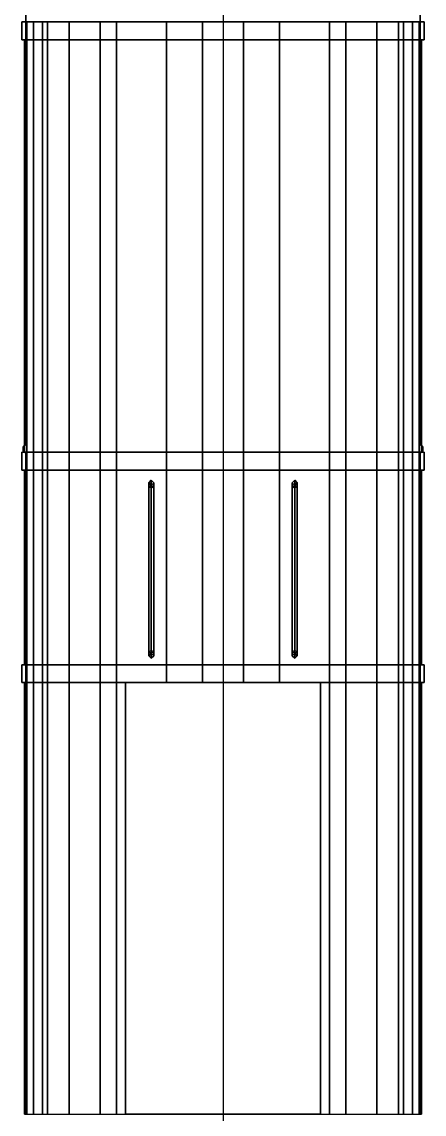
# Model space of a CAD drawing. Header units: millimetres. Extents: x -1.6 to 3, y -8.4 to 21.6.
# Drawn here: x -1.57 to 1.57, y -8.4 to 0.13 of the extents above; entities that cross this region are included whole.
import ezdxf

# ---------------------------------------------------------------- set-up
doc = ezdxf.new("R2010")
doc.units = ezdxf.units.MM
doc.layers.add('drawing', color=9, linetype='Continuous')

msp = doc.modelspace()

# ---------------------------------------------------------------- linework, layer by layer
for points in [[(-1.54, 4.8, 3.96), (-1.54, 4.8, 1.81), (-1.54, -3.17, 1.81), (-1.54, -3.17, 3.96)], [(1.54, 4.8, 1.81), (1.54, 4.8, 3.96), (1.54, -3.17, 3.96), (1.54, -3.17, 1.81)], [(-1.55, -0.01, 4.04), (-1.55, -0.01, 3.96), (-1.55, -3.23, 3.96), (-1.55, -3.23, 4.04)], [(-1.53, -0.01, 4.12), (-1.55, -0.01, 4.04), (-1.55, -3.23, 4.04), (-1.53, -3.23, 4.12)], [(-1.48, -0.01, 4.21), (-1.53, -0.01, 4.12), (-1.53, -3.23, 4.12), (-1.48, -3.23, 4.21)], [(-1.41, -0.01, 4.28), (-1.48, -0.01, 4.21), (-1.48, -3.23, 4.21), (-1.41, -3.23, 4.28)], [(-1.37, -0.01, 4.34), (-1.41, -0.01, 4.28), (-1.41, -3.23, 4.28), (-1.37, -3.23, 4.34)], [(-1.2, -0.01, 4.51), (-1.37, -0.01, 4.34), (-1.37, -3.23, 4.34), (-1.2, -3.23, 4.51)], [(-0.96, -0.01, 4.72), (-1.2, -0.01, 4.51), (-1.2, -3.23, 4.51), (-0.96, -3.23, 4.72)], [(-0.83, -0.01, 4.78), (-0.96, -0.01, 4.72), (-0.96, -3.23, 4.72), (-0.83, -3.23, 4.78)], [(-0.44, -0.01, 4.84), (-0.83, -0.01, 4.78), (-0.83, -3.23, 4.78), (-0.44, -3.23, 4.84)], [(-0.16, -0.01, 4.86), (-0.44, -0.01, 4.84), (-0.44, -3.23, 4.84), (-0.16, -3.23, 4.86)], [(0.16, -0.01, 4.86), (-0.16, -0.01, 4.86), (-0.16, -3.23, 4.86), (0.16, -3.23, 4.86)], [(0.16, -3.23, 4.86), (0.44, -3.23, 4.84), (0.44, -0.01, 4.84), (0.16, -0.01, 4.86)], [(0.44, -3.23, 4.84), (0.83, -3.23, 4.78), (0.83, -0.01, 4.78), (0.44, -0.01, 4.84)], [(0.83, -3.23, 4.78), (0.96, -3.23, 4.72), (0.96, -0.01, 4.72), (0.83, -0.01, 4.78)], [(0.96, -3.23, 4.72), (1.2, -3.23, 4.51), (1.2, -0.01, 4.51), (0.96, -0.01, 4.72)], [(1.2, -3.23, 4.51), (1.37, -3.23, 4.34), (1.37, -0.01, 4.34), (1.2, -0.01, 4.51)], [(1.37, -3.23, 4.34), (1.41, -3.23, 4.28), (1.41, -0.01, 4.28), (1.37, -0.01, 4.34)], [(1.41, -3.23, 4.28), (1.48, -3.23, 4.21), (1.48, -0.01, 4.21), (1.41, -0.01, 4.28)], [(1.48, -3.23, 4.21), (1.53, -3.23, 4.12), (1.53, -0.01, 4.12), (1.48, -0.01, 4.21)], [(1.53, -3.23, 4.12), (1.55, -3.23, 4.04), (1.55, -0.01, 4.04), (1.53, -0.01, 4.12)], [(1.55, -3.23, 4.04), (1.55, -3.23, 3.96), (1.55, -0.01, 3.96), (1.55, -0.01, 4.04)], [(-1.54, -3.17, 3.96), (-1.54, -3.17, 1.77), (-1.56, -3.19, 1.77), (-1.56, -3.19, 3.96)], [(-1.56, -3.19, 3.96), (-1.56, -3.19, 1.77), (-1.56, -3.22, 1.77), (-1.56, -3.22, 3.96)], [(-1.56, -3.22, 3.96), (-1.56, -3.22, 1.77), (-1.54, -3.24, 1.77), (-1.54, -3.24, 3.96)], [(-1.54, -3.24, 3.96), (-1.54, -3.24, 1.81), (-1.54, -8.4, 1.81), (-1.54, -8.4, 3.96)], [(1.54, -3.17, 1.77), (1.54, -3.17, 3.96), (1.56, -3.19, 3.96), (1.56, -3.19, 1.77)], [(1.56, -3.22, 1.77), (1.56, -3.22, 3.96), (1.54, -3.24, 3.96), (1.54, -3.24, 1.77)], [(1.54, -3.24, 1.81), (1.54, -3.24, 3.96), (1.54, -8.4, 3.96), (1.54, -8.4, 1.81)], [(1.56, -3.19, 1.77), (1.56, -3.19, 3.96), (1.56, -3.22, 3.96), (1.56, -3.22, 1.77)], [(-1.55, -3.37, 4.04), (-1.55, -3.37, 3.96), (-1.55, -4.89, 3.96), (-1.55, -4.89, 4.04)], [(-1.53, -3.37, 4.12), (-1.55, -3.37, 4.04), (-1.55, -4.89, 4.04), (-1.53, -4.89, 4.12)], [(-1.48, -3.37, 4.21), (-1.53, -3.37, 4.12), (-1.53, -4.89, 4.12), (-1.48, -4.89, 4.21)], [(-1.41, -3.37, 4.28), (-1.48, -3.37, 4.21), (-1.48, -4.89, 4.21), (-1.41, -4.89, 4.28)], [(-1.37, -3.37, 4.34), (-1.41, -3.37, 4.28), (-1.41, -4.89, 4.28), (-1.37, -4.89, 4.34)], [(-1.2, -3.37, 4.51), (-1.37, -3.37, 4.34), (-1.37, -4.89, 4.34), (-1.2, -4.89, 4.51)], [(-0.96, -3.37, 4.72), (-1.2, -3.37, 4.51), (-1.2, -4.89, 4.51), (-0.96, -4.89, 4.72)], [(-0.83, -3.37, 4.78), (-0.96, -3.37, 4.72), (-0.96, -4.89, 4.72), (-0.83, -4.89, 4.78)], [(-0.44, -3.37, 4.84), (-0.83, -3.37, 4.78), (-0.83, -4.89, 4.78), (-0.44, -4.89, 4.84)], [(-0.16, -3.37, 4.86), (-0.44, -3.37, 4.84), (-0.44, -4.89, 4.84), (-0.16, -4.89, 4.86)], [(0.16, -3.37, 4.86), (-0.16, -3.37, 4.86), (-0.16, -4.89, 4.86), (0.16, -4.89, 4.86)], [(0.16, -4.89, 4.86), (0.44, -4.89, 4.84), (0.44, -3.37, 4.84), (0.16, -3.37, 4.86)], [(0.44, -4.89, 4.84), (0.83, -4.89, 4.78), (0.83, -3.37, 4.78), (0.44, -3.37, 4.84)], [(0.83, -4.89, 4.78), (0.96, -4.89, 4.72), (0.96, -3.37, 4.72), (0.83, -3.37, 4.78)], [(0.96, -4.89, 4.72), (1.2, -4.89, 4.51), (1.2, -3.37, 4.51), (0.96, -3.37, 4.72)], [(1.2, -4.89, 4.51), (1.37, -4.89, 4.34), (1.37, -3.37, 4.34), (1.2, -3.37, 4.51)], [(1.37, -4.89, 4.34), (1.41, -4.89, 4.28), (1.41, -3.37, 4.28), (1.37, -3.37, 4.34)], [(1.41, -4.89, 4.28), (1.48, -4.89, 4.21), (1.48, -3.37, 4.21), (1.41, -3.37, 4.28)], [(1.48, -4.89, 4.21), (1.53, -4.89, 4.12), (1.53, -3.37, 4.12), (1.48, -3.37, 4.21)], [(1.53, -4.89, 4.12), (1.55, -4.89, 4.04), (1.55, -3.37, 4.04), (1.53, -3.37, 4.12)], [(1.55, -4.89, 4.04), (1.55, -4.89, 3.96), (1.55, -3.37, 3.96), (1.55, -3.37, 4.04)], [(-0.56, -3.45, 4.9), (-0.58, -3.47, 4.89), (-0.58, -3.5, 4.93), (-0.56, -3.49, 4.95)], [(-0.56, -3.45, 4.82), (-0.58, -3.47, 4.81), (-0.58, -3.47, 4.89), (-0.56, -3.45, 4.9)], [(-0.58, -3.47, 4.89), (-0.56, -3.49, 4.88), (-0.56, -3.51, 4.91), (-0.58, -3.5, 4.93)], [(-0.58, -3.47, 4.81), (-0.56, -3.49, 4.82), (-0.56, -3.49, 4.88), (-0.58, -3.47, 4.89)], [(-0.56, -3.49, 4.95), (-0.58, -3.5, 4.93), (-0.58, -4.79, 4.93), (-0.56, -4.8, 4.95)], [(-0.54, -3.47, 4.89), (-0.56, -3.45, 4.9), (-0.56, -3.49, 4.95), (-0.54, -3.5, 4.93)], [(-0.54, -3.47, 4.82), (-0.56, -3.45, 4.82), (-0.56, -3.45, 4.9), (-0.54, -3.47, 4.89)], [(-0.56, -3.49, 4.88), (-0.54, -3.47, 4.89), (-0.54, -3.5, 4.93), (-0.56, -3.51, 4.91)], [(-0.56, -3.49, 4.82), (-0.54, -3.47, 4.82), (-0.54, -3.47, 4.89), (-0.56, -3.49, 4.88)], [(-0.54, -3.5, 4.93), (-0.56, -3.49, 4.95), (-0.56, -4.8, 4.95), (-0.54, -4.79, 4.93)], [(0.56, -3.45, 4.82), (0.54, -3.47, 4.82), (0.54, -3.47, 4.89), (0.56, -3.45, 4.9)], [(0.56, -3.45, 4.9), (0.54, -3.47, 4.89), (0.54, -3.5, 4.93), (0.56, -3.49, 4.95)], [(0.54, -3.47, 4.82), (0.56, -3.49, 4.82), (0.56, -3.49, 4.88), (0.54, -3.47, 4.89)], [(0.54, -3.47, 4.89), (0.56, -3.49, 4.88), (0.56, -3.51, 4.91), (0.54, -3.5, 4.93)], [(0.54, -4.79, 4.93), (0.56, -4.8, 4.95), (0.56, -3.49, 4.95), (0.54, -3.5, 4.93)], [(0.58, -3.47, 4.81), (0.56, -3.45, 4.82), (0.56, -3.45, 4.9), (0.58, -3.47, 4.89)], [(0.58, -3.47, 4.89), (0.56, -3.45, 4.9), (0.56, -3.49, 4.95), (0.58, -3.5, 4.93)], [(0.56, -3.49, 4.82), (0.58, -3.47, 4.81), (0.58, -3.47, 4.89), (0.56, -3.49, 4.88)], [(0.56, -3.49, 4.88), (0.58, -3.47, 4.89), (0.58, -3.5, 4.93), (0.56, -3.51, 4.91)], [(0.56, -4.8, 4.95), (0.58, -4.79, 4.93), (0.58, -3.5, 4.93), (0.56, -3.49, 4.95)], [(-0.58, -3.5, 4.93), (-0.56, -3.51, 4.91), (-0.56, -4.78, 4.91), (-0.58, -4.79, 4.93)], [(-0.56, -3.51, 4.91), (-0.54, -3.5, 4.93), (-0.54, -4.79, 4.93), (-0.56, -4.78, 4.91)], [(0.56, -4.78, 4.91), (0.54, -4.79, 4.93), (0.54, -3.5, 4.93), (0.56, -3.51, 4.91)], [(0.58, -4.79, 4.93), (0.56, -4.78, 4.91), (0.56, -3.51, 4.91), (0.58, -3.5, 4.93)], [(-0.56, -4.8, 4.88), (-0.58, -4.82, 4.89), (-0.58, -4.79, 4.93), (-0.56, -4.78, 4.91)], [(-0.58, -4.82, 4.89), (-0.56, -4.84, 4.9), (-0.56, -4.8, 4.95), (-0.58, -4.79, 4.93)], [(-0.56, -4.8, 4.82), (-0.58, -4.82, 4.81), (-0.58, -4.82, 4.89), (-0.56, -4.8, 4.88)], [(-0.58, -4.82, 4.81), (-0.56, -4.84, 4.82), (-0.56, -4.84, 4.9), (-0.58, -4.82, 4.89)], [(-0.54, -4.82, 4.89), (-0.56, -4.8, 4.88), (-0.56, -4.78, 4.91), (-0.54, -4.79, 4.93)], [(-0.56, -4.84, 4.9), (-0.54, -4.82, 4.89), (-0.54, -4.79, 4.93), (-0.56, -4.8, 4.95)], [(-0.54, -4.82, 4.82), (-0.56, -4.8, 4.82), (-0.56, -4.8, 4.88), (-0.54, -4.82, 4.89)], [(-0.56, -4.84, 4.82), (-0.54, -4.82, 4.82), (-0.54, -4.82, 4.89), (-0.56, -4.84, 4.9)], [(0.56, -4.8, 4.88), (0.54, -4.82, 4.89), (0.54, -4.79, 4.93), (0.56, -4.78, 4.91)], [(0.54, -4.82, 4.89), (0.56, -4.84, 4.9), (0.56, -4.8, 4.95), (0.54, -4.79, 4.93)], [(0.56, -4.8, 4.82), (0.54, -4.82, 4.82), (0.54, -4.82, 4.89), (0.56, -4.8, 4.88)], [(0.54, -4.82, 4.82), (0.56, -4.84, 4.82), (0.56, -4.84, 4.9), (0.54, -4.82, 4.89)], [(0.58, -4.82, 4.89), (0.56, -4.8, 4.88), (0.56, -4.78, 4.91), (0.58, -4.79, 4.93)], [(0.56, -4.84, 4.9), (0.58, -4.82, 4.89), (0.58, -4.79, 4.93), (0.56, -4.8, 4.95)], [(0.58, -4.82, 4.81), (0.56, -4.8, 4.82), (0.56, -4.8, 4.88), (0.58, -4.82, 4.89)], [(0.56, -4.84, 4.82), (0.58, -4.82, 4.81), (0.58, -4.82, 4.89), (0.56, -4.84, 4.9)], [(-1.55, -5.03, 4.04), (-1.55, -5.03, 3.96), (-1.55, -8.4, 3.96), (-1.55, -8.4, 4.04)], [(-1.53, -5.03, 4.12), (-1.55, -5.03, 4.04), (-1.55, -8.4, 4.04), (-1.53, -8.4, 4.12)], [(-1.48, -5.03, 4.21), (-1.53, -5.03, 4.12), (-1.53, -8.4, 4.12), (-1.48, -8.4, 4.21)], [(-1.41, -5.03, 4.28), (-1.48, -5.03, 4.21), (-1.48, -8.4, 4.21), (-1.41, -8.4, 4.28)], [(-1.37, -5.03, 4.34), (-1.41, -5.03, 4.28), (-1.41, -8.4, 4.28), (-1.37, -8.4, 4.34)], [(-1.2, -5.03, 4.51), (-1.37, -5.03, 4.34), (-1.37, -8.4, 4.34), (-1.2, -8.4, 4.51)], [(-0.96, -5.03, 4.72), (-1.2, -5.03, 4.51), (-1.2, -8.4, 4.51), (-0.96, -8.4, 4.72)], [(-0.83, -5.03, 4.78), (-0.96, -5.03, 4.72), (-0.96, -8.4, 4.72), (-0.83, -8.4, 4.78)], [(-0.76, -5.03, 4.79), (-0.83, -5.03, 4.78), (-0.83, -8.4, 4.78), (-0.76, -8.4, 4.7908)], [(-0.76, -5.03, 4.94), (-0.76, -8.4, 4.94), (0.76, -8.4, 4.94), (0.76, -5.03, 4.94)], [(-0.76, -5.03, 4.79), (-0.76, -8.4, 4.79), (-0.76, -8.4, 4.94), (-0.76, -5.03, 4.94)], [(0.76, -5.03, 4.94), (0.76, -5.03, 4.7908), (-0.76, -5.03, 4.7908), (-0.76, -5.03, 4.94)], [(0.76, -8.4, 4.79), (0.83, -8.4, 4.78), (0.83, -5.03, 4.78), (0.76, -5.03, 4.7908)], [(0.76, -8.4, 4.94), (0.76, -8.4, 4.79), (0.76, -5.03, 4.79), (0.76, -5.03, 4.94)], [(0.83, -8.4, 4.78), (0.96, -8.4, 4.72), (0.96, -5.03, 4.72), (0.83, -5.03, 4.78)], [(0.96, -8.4, 4.72), (1.2, -8.4, 4.51), (1.2, -5.03, 4.51), (0.96, -5.03, 4.72)], [(1.2, -8.4, 4.51), (1.37, -8.4, 4.34), (1.37, -5.03, 4.34), (1.2, -5.03, 4.51)], [(1.37, -8.4, 4.34), (1.41, -8.4, 4.28), (1.41, -5.03, 4.28), (1.37, -5.03, 4.34)], [(1.41, -8.4, 4.28), (1.48, -8.4, 4.21), (1.48, -5.03, 4.21), (1.41, -5.03, 4.28)], [(1.48, -8.4, 4.21), (1.53, -8.4, 4.12), (1.53, -5.03, 4.12), (1.48, -5.03, 4.21)], [(1.53, -8.4, 4.12), (1.55, -8.4, 4.04), (1.55, -5.03, 4.04), (1.53, -5.03, 4.12)], [(1.55, -8.4, 4.04), (1.55, -8.4, 3.96), (1.55, -5.03, 3.96), (1.55, -5.03, 4.04)], [(-0.76, -8.4, 4.94), (-0.76, -8.4, 4.7908), (0.76, -8.4, 4.79), (0.76, -8.4, 4.94)]]:
    msp.add_3dface(points)
at = {"color": 2}
for points in [[(-1.53, 0.13, 4.12), (-1.55, 0.13, 4.04), (-1.57, 0.13, 4.04), (-1.53, 0.13, 4.17)], [(-1.53, 0.13, 4.17), (-1.57, 0.13, 4.04), (-1.57, -0.01, 4.04), (-1.53, -0.01, 4.17)], [(-1.55, 0.13, 4.04), (-1.55, 0.13, 3.96), (-1.57, 0.13, 3.96), (-1.57, 0.13, 4.04)], [(-1.57, 0.13, 4.04), (-1.57, 0.13, 3.96), (-1.57, -0.01, 3.96), (-1.57, -0.01, 4.04)], [(-1.48, 0.13, 4.21), (-1.53, 0.13, 4.12), (-1.53, 0.13, 4.17), (-1.48, 0.13, 4.24)], [(-1.48, 0.13, 4.24), (-1.53, 0.13, 4.17), (-1.53, -0.01, 4.17), (-1.48, -0.01, 4.24)], [(-1.41, 0.13, 4.28), (-1.48, 0.13, 4.21), (-1.48, 0.13, 4.24), (-1.41, 0.13, 4.33)], [(-1.41, 0.13, 4.33), (-1.48, 0.13, 4.24), (-1.48, -0.01, 4.24), (-1.41, -0.01, 4.33)], [(-1.37, 0.13, 4.34), (-1.41, 0.13, 4.28), (-1.41, 0.13, 4.33), (-1.37, 0.13, 4.37)], [(-1.37, 0.13, 4.37), (-1.41, 0.13, 4.33), (-1.41, -0.01, 4.33), (-1.37, -0.01, 4.37)], [(-1.2, 0.13, 4.51), (-1.37, 0.13, 4.34), (-1.37, 0.13, 4.37), (-1.2, 0.13, 4.54)], [(-1.2, 0.13, 4.54), (-1.37, 0.13, 4.37), (-1.37, -0.01, 4.37), (-1.2, -0.01, 4.54)], [(-0.96, 0.13, 4.72), (-1.2, 0.13, 4.51), (-1.2, 0.13, 4.54), (-0.96, 0.13, 4.74)], [(-0.96, 0.13, 4.74), (-1.2, 0.13, 4.54), (-1.2, -0.01, 4.54), (-0.96, -0.01, 4.74)], [(-0.83, 0.13, 4.78), (-0.96, 0.13, 4.72), (-0.96, 0.13, 4.74), (-0.83, 0.13, 4.8)], [(-0.83, 0.13, 4.8), (-0.96, 0.13, 4.74), (-0.96, -0.01, 4.74), (-0.83, -0.01, 4.8)], [(-0.44, 0.13, 4.84), (-0.83, 0.13, 4.78), (-0.83, 0.13, 4.8), (-0.44, 0.13, 4.86)], [(-0.44, 0.13, 4.86), (-0.83, 0.13, 4.8), (-0.83, -0.01, 4.8), (-0.44, -0.01, 4.86)], [(-0.16, 0.13, 4.86), (-0.44, 0.13, 4.84), (-0.44, 0.13, 4.86), (-0.16, 0.13, 4.88)], [(-0.16, 0.13, 4.88), (-0.44, 0.13, 4.86), (-0.44, -0.01, 4.86), (-0.16, -0.01, 4.88)], [(-0.16, 0.13, 4.88), (0.16, 0.13, 4.88), (0.16, 0.13, 4.86), (-0.16, 0.13, 4.86)], [(-0.16, -0.01, 4.88), (0.16, -0.01, 4.88), (0.16, 0.13, 4.88), (-0.16, 0.13, 4.88)], [(0.16, -0.01, 4.88), (0.44, -0.01, 4.86), (0.44, 0.13, 4.86), (0.16, 0.13, 4.88)], [(0.16, 0.13, 4.88), (0.44, 0.13, 4.86), (0.44, 0.13, 4.84), (0.16, 0.13, 4.86)], [(0.44, -0.01, 4.86), (0.83, -0.01, 4.8), (0.83, 0.13, 4.8), (0.44, 0.13, 4.86)], [(0.44, 0.13, 4.86), (0.83, 0.13, 4.8), (0.83, 0.13, 4.78), (0.44, 0.13, 4.84)], [(0.83, -0.01, 4.8), (0.96, -0.01, 4.74), (0.96, 0.13, 4.74), (0.83, 0.13, 4.8)], [(0.83, 0.13, 4.8), (0.96, 0.13, 4.74), (0.96, 0.13, 4.72), (0.83, 0.13, 4.78)], [(0.96, -0.01, 4.74), (1.2, -0.01, 4.54), (1.2, 0.13, 4.54), (0.96, 0.13, 4.74)], [(0.96, 0.13, 4.74), (1.2, 0.13, 4.54), (1.2, 0.13, 4.51), (0.96, 0.13, 4.72)], [(1.2, -0.01, 4.54), (1.37, -0.01, 4.37), (1.37, 0.13, 4.37), (1.2, 0.13, 4.54)], [(1.2, 0.13, 4.54), (1.37, 0.13, 4.37), (1.37, 0.13, 4.34), (1.2, 0.13, 4.51)], [(1.37, -0.01, 4.37), (1.41, -0.01, 4.33), (1.41, 0.13, 4.33), (1.37, 0.13, 4.37)], [(1.37, 0.13, 4.37), (1.41, 0.13, 4.33), (1.41, 0.13, 4.28), (1.37, 0.13, 4.34)], [(1.41, 0.13, 4.33), (1.48, 0.13, 4.24), (1.48, 0.13, 4.21), (1.41, 0.13, 4.28)], [(1.41, -0.01, 4.33), (1.48, -0.01, 4.24), (1.48, 0.13, 4.24), (1.41, 0.13, 4.33)], [(1.48, -0.01, 4.24), (1.53, -0.01, 4.17), (1.53, 0.13, 4.17), (1.48, 0.13, 4.24)], [(1.48, 0.13, 4.24), (1.53, 0.13, 4.17), (1.53, 0.13, 4.12), (1.48, 0.13, 4.21)], [(1.53, -0.01, 4.17), (1.57, -0.01, 4.04), (1.57, 0.13, 4.04), (1.53, 0.13, 4.17)], [(1.53, 0.13, 4.17), (1.57, 0.13, 4.04), (1.55, 0.13, 4.04), (1.53, 0.13, 4.12)], [(1.57, 0.13, 4.04), (1.57, 0.13, 3.96), (1.55, 0.13, 3.96), (1.55, 0.13, 4.04)], [(1.57, -0.01, 4.04), (1.57, -0.01, 3.96), (1.57, 0.13, 3.96), (1.57, 0.13, 4.04)], [(-1.53, -0.01, 4.17), (-1.57, -0.01, 4.04), (-1.55, -0.01, 4.04), (-1.53, -0.01, 4.12)], [(-1.57, -0.01, 4.04), (-1.57, -0.01, 3.96), (-1.55, -0.01, 3.96), (-1.55, -0.01, 4.04)], [(-1.48, -0.01, 4.24), (-1.53, -0.01, 4.17), (-1.53, -0.01, 4.12), (-1.48, -0.01, 4.21)], [(-1.41, -0.01, 4.33), (-1.48, -0.01, 4.24), (-1.48, -0.01, 4.21), (-1.41, -0.01, 4.28)], [(-1.37, -0.01, 4.37), (-1.41, -0.01, 4.33), (-1.41, -0.01, 4.28), (-1.37, -0.01, 4.34)], [(-1.2, -0.01, 4.54), (-1.37, -0.01, 4.37), (-1.37, -0.01, 4.34), (-1.2, -0.01, 4.51)], [(-0.96, -0.01, 4.74), (-1.2, -0.01, 4.54), (-1.2, -0.01, 4.51), (-0.96, -0.01, 4.72)], [(-0.83, -0.01, 4.8), (-0.96, -0.01, 4.74), (-0.96, -0.01, 4.72), (-0.83, -0.01, 4.78)], [(-0.44, -0.01, 4.86), (-0.83, -0.01, 4.8), (-0.83, -0.01, 4.78), (-0.44, -0.01, 4.84)], [(-0.16, -0.01, 4.88), (-0.44, -0.01, 4.86), (-0.44, -0.01, 4.84), (-0.16, -0.01, 4.86)], [(-0.16, -0.01, 4.86), (0.16, -0.01, 4.86), (0.16, -0.01, 4.88), (-0.16, -0.01, 4.88)], [(0.16, -0.01, 4.86), (0.44, -0.01, 4.84), (0.44, -0.01, 4.86), (0.16, -0.01, 4.88)], [(0.44, -0.01, 4.84), (0.83, -0.01, 4.78), (0.83, -0.01, 4.8), (0.44, -0.01, 4.86)], [(0.83, -0.01, 4.78), (0.96, -0.01, 4.72), (0.96, -0.01, 4.74), (0.83, -0.01, 4.8)], [(0.96, -0.01, 4.72), (1.2, -0.01, 4.51), (1.2, -0.01, 4.54), (0.96, -0.01, 4.74)], [(1.2, -0.01, 4.51), (1.37, -0.01, 4.34), (1.37, -0.01, 4.37), (1.2, -0.01, 4.54)], [(1.37, -0.01, 4.34), (1.41, -0.01, 4.28), (1.41, -0.01, 4.33), (1.37, -0.01, 4.37)], [(1.41, -0.01, 4.28), (1.48, -0.01, 4.21), (1.48, -0.01, 4.24), (1.41, -0.01, 4.33)], [(1.48, -0.01, 4.21), (1.53, -0.01, 4.12), (1.53, -0.01, 4.17), (1.48, -0.01, 4.24)], [(1.53, -0.01, 4.12), (1.55, -0.01, 4.04), (1.57, -0.01, 4.04), (1.53, -0.01, 4.17)], [(1.55, -0.01, 4.04), (1.55, -0.01, 3.96), (1.57, -0.01, 3.96), (1.57, -0.01, 4.04)], [(-1.53, -3.23, 4.17), (-1.57, -3.23, 4.04), (-1.57, -3.37, 4.04), (-1.53, -3.37, 4.17)], [(-1.53, -3.23, 4.12), (-1.55, -3.23, 4.04), (-1.57, -3.23, 4.04), (-1.53, -3.23, 4.17)], [(-1.57, -3.23, 4.04), (-1.57, -3.23, 3.96), (-1.57, -3.37, 3.96), (-1.57, -3.37, 4.04)], [(-1.55, -3.23, 4.04), (-1.55, -3.23, 3.96), (-1.57, -3.23, 3.96), (-1.57, -3.23, 4.04)], [(-1.48, -3.23, 4.24), (-1.53, -3.23, 4.17), (-1.53, -3.37, 4.17), (-1.48, -3.37, 4.24)], [(-1.48, -3.23, 4.21), (-1.53, -3.23, 4.12), (-1.53, -3.23, 4.17), (-1.48, -3.23, 4.24)], [(-1.41, -3.23, 4.28), (-1.48, -3.23, 4.21), (-1.48, -3.23, 4.24), (-1.41, -3.23, 4.33)], [(-1.41, -3.23, 4.33), (-1.48, -3.23, 4.24), (-1.48, -3.37, 4.24), (-1.41, -3.37, 4.33)], [(-1.37, -3.23, 4.37), (-1.41, -3.23, 4.33), (-1.41, -3.37, 4.33), (-1.37, -3.37, 4.37)], [(-1.37, -3.23, 4.34), (-1.41, -3.23, 4.28), (-1.41, -3.23, 4.33), (-1.37, -3.23, 4.37)], [(-1.2, -3.23, 4.54), (-1.37, -3.23, 4.37), (-1.37, -3.37, 4.37), (-1.2, -3.37, 4.54)], [(-1.2, -3.23, 4.51), (-1.37, -3.23, 4.34), (-1.37, -3.23, 4.37), (-1.2, -3.23, 4.54)], [(-0.96, -3.23, 4.74), (-1.2, -3.23, 4.54), (-1.2, -3.37, 4.54), (-0.96, -3.37, 4.74)], [(-0.96, -3.23, 4.72), (-1.2, -3.23, 4.51), (-1.2, -3.23, 4.54), (-0.96, -3.23, 4.74)], [(-0.83, -3.23, 4.8), (-0.96, -3.23, 4.74), (-0.96, -3.37, 4.74), (-0.83, -3.37, 4.8)], [(-0.83, -3.23, 4.78), (-0.96, -3.23, 4.72), (-0.96, -3.23, 4.74), (-0.83, -3.23, 4.8)], [(-0.44, -3.23, 4.86), (-0.83, -3.23, 4.8), (-0.83, -3.37, 4.8), (-0.44, -3.37, 4.86)], [(-0.44, -3.23, 4.84), (-0.83, -3.23, 4.78), (-0.83, -3.23, 4.8), (-0.44, -3.23, 4.86)], [(-0.16, -3.23, 4.88), (-0.44, -3.23, 4.86), (-0.44, -3.37, 4.86), (-0.16, -3.37, 4.88)], [(-0.16, -3.23, 4.86), (-0.44, -3.23, 4.84), (-0.44, -3.23, 4.86), (-0.16, -3.23, 4.88)], [(-0.16, -3.37, 4.88), (0.16, -3.37, 4.88), (0.16, -3.23, 4.88), (-0.16, -3.23, 4.88)], [(-0.16, -3.23, 4.88), (0.16, -3.23, 4.88), (0.16, -3.23, 4.86), (-0.16, -3.23, 4.86)], [(0.16, -3.23, 4.88), (0.44, -3.23, 4.86), (0.44, -3.23, 4.84), (0.16, -3.23, 4.86)], [(0.16, -3.37, 4.88), (0.44, -3.37, 4.86), (0.44, -3.23, 4.86), (0.16, -3.23, 4.88)], [(0.44, -3.23, 4.86), (0.83, -3.23, 4.8), (0.83, -3.23, 4.78), (0.44, -3.23, 4.84)], [(0.44, -3.37, 4.86), (0.83, -3.37, 4.8), (0.83, -3.23, 4.8), (0.44, -3.23, 4.86)], [(0.83, -3.23, 4.8), (0.96, -3.23, 4.74), (0.96, -3.23, 4.72), (0.83, -3.23, 4.78)], [(0.83, -3.37, 4.8), (0.96, -3.37, 4.74), (0.96, -3.23, 4.74), (0.83, -3.23, 4.8)], [(0.96, -3.23, 4.74), (1.2, -3.23, 4.54), (1.2, -3.23, 4.51), (0.96, -3.23, 4.72)], [(0.96, -3.37, 4.74), (1.2, -3.37, 4.54), (1.2, -3.23, 4.54), (0.96, -3.23, 4.74)], [(1.2, -3.23, 4.54), (1.37, -3.23, 4.37), (1.37, -3.23, 4.34), (1.2, -3.23, 4.51)], [(1.2, -3.37, 4.54), (1.37, -3.37, 4.37), (1.37, -3.23, 4.37), (1.2, -3.23, 4.54)], [(1.37, -3.23, 4.37), (1.41, -3.23, 4.33), (1.41, -3.23, 4.28), (1.37, -3.23, 4.34)], [(1.37, -3.37, 4.37), (1.41, -3.37, 4.33), (1.41, -3.23, 4.33), (1.37, -3.23, 4.37)], [(1.41, -3.23, 4.33), (1.48, -3.23, 4.24), (1.48, -3.23, 4.21), (1.41, -3.23, 4.28)], [(1.41, -3.37, 4.33), (1.48, -3.37, 4.24), (1.48, -3.23, 4.24), (1.41, -3.23, 4.33)], [(1.48, -3.23, 4.24), (1.53, -3.23, 4.17), (1.53, -3.23, 4.12), (1.48, -3.23, 4.21)], [(1.48, -3.37, 4.24), (1.53, -3.37, 4.17), (1.53, -3.23, 4.17), (1.48, -3.23, 4.24)], [(1.53, -3.23, 4.17), (1.57, -3.23, 4.04), (1.55, -3.23, 4.04), (1.53, -3.23, 4.12)], [(1.53, -3.37, 4.17), (1.57, -3.37, 4.04), (1.57, -3.23, 4.04), (1.53, -3.23, 4.17)], [(1.57, -3.23, 4.04), (1.57, -3.23, 3.96), (1.55, -3.23, 3.96), (1.55, -3.23, 4.04)], [(1.57, -3.37, 4.04), (1.57, -3.37, 3.96), (1.57, -3.23, 3.96), (1.57, -3.23, 4.04)], [(-1.53, -3.37, 4.17), (-1.57, -3.37, 4.04), (-1.55, -3.37, 4.04), (-1.53, -3.37, 4.12)], [(-1.57, -3.37, 4.04), (-1.57, -3.37, 3.96), (-1.55, -3.37, 3.96), (-1.55, -3.37, 4.04)], [(-1.48, -3.37, 4.24), (-1.53, -3.37, 4.17), (-1.53, -3.37, 4.12), (-1.48, -3.37, 4.21)], [(-1.41, -3.37, 4.33), (-1.48, -3.37, 4.24), (-1.48, -3.37, 4.21), (-1.41, -3.37, 4.28)], [(-1.37, -3.37, 4.37), (-1.41, -3.37, 4.33), (-1.41, -3.37, 4.28), (-1.37, -3.37, 4.34)], [(-1.2, -3.37, 4.54), (-1.37, -3.37, 4.37), (-1.37, -3.37, 4.34), (-1.2, -3.37, 4.51)], [(-0.96, -3.37, 4.74), (-1.2, -3.37, 4.54), (-1.2, -3.37, 4.51), (-0.96, -3.37, 4.72)], [(-0.83, -3.37, 4.8), (-0.96, -3.37, 4.74), (-0.96, -3.37, 4.72), (-0.83, -3.37, 4.78)], [(-0.44, -3.37, 4.86), (-0.83, -3.37, 4.8), (-0.83, -3.37, 4.78), (-0.44, -3.37, 4.84)], [(-0.16, -3.37, 4.88), (-0.44, -3.37, 4.86), (-0.44, -3.37, 4.84), (-0.16, -3.37, 4.86)], [(-0.16, -3.37, 4.86), (0.16, -3.37, 4.86), (0.16, -3.37, 4.88), (-0.16, -3.37, 4.88)], [(0.16, -3.37, 4.86), (0.44, -3.37, 4.84), (0.44, -3.37, 4.86), (0.16, -3.37, 4.88)], [(0.44, -3.37, 4.84), (0.83, -3.37, 4.78), (0.83, -3.37, 4.8), (0.44, -3.37, 4.86)], [(0.83, -3.37, 4.78), (0.96, -3.37, 4.72), (0.96, -3.37, 4.74), (0.83, -3.37, 4.8)], [(0.96, -3.37, 4.72), (1.2, -3.37, 4.51), (1.2, -3.37, 4.54), (0.96, -3.37, 4.74)], [(1.2, -3.37, 4.51), (1.37, -3.37, 4.34), (1.37, -3.37, 4.37), (1.2, -3.37, 4.54)], [(1.37, -3.37, 4.34), (1.41, -3.37, 4.28), (1.41, -3.37, 4.33), (1.37, -3.37, 4.37)], [(1.41, -3.37, 4.28), (1.48, -3.37, 4.21), (1.48, -3.37, 4.24), (1.41, -3.37, 4.33)], [(1.48, -3.37, 4.21), (1.53, -3.37, 4.12), (1.53, -3.37, 4.17), (1.48, -3.37, 4.24)], [(1.53, -3.37, 4.12), (1.55, -3.37, 4.04), (1.57, -3.37, 4.04), (1.53, -3.37, 4.17)], [(1.55, -3.37, 4.04), (1.55, -3.37, 3.96), (1.57, -3.37, 3.96), (1.57, -3.37, 4.04)], [(-1.53, -4.89, 4.12), (-1.55, -4.89, 4.04), (-1.57, -4.89, 4.04), (-1.53, -4.89, 4.17)], [(-1.53, -4.89, 4.17), (-1.57, -4.89, 4.04), (-1.57, -5.03, 4.04), (-1.53, -5.03, 4.17)], [(-1.55, -4.89, 4.04), (-1.55, -4.89, 3.96), (-1.57, -4.89, 3.96), (-1.57, -4.89, 4.04)], [(-1.57, -4.89, 4.04), (-1.57, -4.89, 3.96), (-1.57, -5.03, 3.96), (-1.57, -5.03, 4.04)], [(-1.48, -4.89, 4.21), (-1.53, -4.89, 4.12), (-1.53, -4.89, 4.17), (-1.48, -4.89, 4.24)], [(-1.48, -4.89, 4.24), (-1.53, -4.89, 4.17), (-1.53, -5.03, 4.17), (-1.48, -5.03, 4.24)], [(-1.41, -4.89, 4.28), (-1.48, -4.89, 4.21), (-1.48, -4.89, 4.24), (-1.41, -4.89, 4.33)], [(-1.41, -4.89, 4.33), (-1.48, -4.89, 4.24), (-1.48, -5.03, 4.24), (-1.41, -5.03, 4.33)], [(-1.37, -4.89, 4.34), (-1.41, -4.89, 4.28), (-1.41, -4.89, 4.33), (-1.37, -4.89, 4.37)], [(-1.37, -4.89, 4.37), (-1.41, -4.89, 4.33), (-1.41, -5.03, 4.33), (-1.37, -5.03, 4.37)], [(-1.2, -4.89, 4.51), (-1.37, -4.89, 4.34), (-1.37, -4.89, 4.37), (-1.2, -4.89, 4.54)], [(-1.2, -4.89, 4.54), (-1.37, -4.89, 4.37), (-1.37, -5.03, 4.37), (-1.2, -5.03, 4.54)], [(-0.96, -4.89, 4.72), (-1.2, -4.89, 4.51), (-1.2, -4.89, 4.54), (-0.96, -4.89, 4.74)], [(-0.96, -4.89, 4.74), (-1.2, -4.89, 4.54), (-1.2, -5.03, 4.54), (-0.96, -5.03, 4.74)], [(-0.83, -4.89, 4.78), (-0.96, -4.89, 4.72), (-0.96, -4.89, 4.74), (-0.83, -4.89, 4.8)], [(-0.83, -4.89, 4.8), (-0.96, -4.89, 4.74), (-0.96, -5.03, 4.74), (-0.83, -5.03, 4.8)], [(-0.44, -4.89, 4.84), (-0.83, -4.89, 4.78), (-0.83, -4.89, 4.8), (-0.44, -4.89, 4.86)], [(-0.44, -4.89, 4.86), (-0.83, -4.89, 4.8), (-0.83, -5.03, 4.8), (-0.44, -5.03, 4.86)], [(-0.16, -4.89, 4.86), (-0.44, -4.89, 4.84), (-0.44, -4.89, 4.86), (-0.16, -4.89, 4.88)], [(-0.16, -4.89, 4.88), (-0.44, -4.89, 4.86), (-0.44, -5.03, 4.86), (-0.16, -5.03, 4.88)], [(-0.16, -4.89, 4.88), (0.16, -4.89, 4.88), (0.16, -4.89, 4.86), (-0.16, -4.89, 4.86)], [(-0.16, -5.03, 4.88), (0.16, -5.03, 4.88), (0.16, -4.89, 4.88), (-0.16, -4.89, 4.88)], [(0.16, -5.03, 4.88), (0.44, -5.03, 4.86), (0.44, -4.89, 4.86), (0.16, -4.89, 4.88)], [(0.16, -4.89, 4.88), (0.44, -4.89, 4.86), (0.44, -4.89, 4.84), (0.16, -4.89, 4.86)], [(0.44, -5.03, 4.86), (0.83, -5.03, 4.8), (0.83, -4.89, 4.8), (0.44, -4.89, 4.86)], [(0.44, -4.89, 4.86), (0.83, -4.89, 4.8), (0.83, -4.89, 4.78), (0.44, -4.89, 4.84)], [(0.83, -5.03, 4.8), (0.96, -5.03, 4.74), (0.96, -4.89, 4.74), (0.83, -4.89, 4.8)], [(0.83, -4.89, 4.8), (0.96, -4.89, 4.74), (0.96, -4.89, 4.72), (0.83, -4.89, 4.78)], [(0.96, -5.03, 4.74), (1.2, -5.03, 4.54), (1.2, -4.89, 4.54), (0.96, -4.89, 4.74)], [(0.96, -4.89, 4.74), (1.2, -4.89, 4.54), (1.2, -4.89, 4.51), (0.96, -4.89, 4.72)], [(1.2, -5.03, 4.54), (1.37, -5.03, 4.37), (1.37, -4.89, 4.37), (1.2, -4.89, 4.54)], [(1.2, -4.89, 4.54), (1.37, -4.89, 4.37), (1.37, -4.89, 4.34), (1.2, -4.89, 4.51)], [(1.37, -5.03, 4.37), (1.41, -5.03, 4.33), (1.41, -4.89, 4.33), (1.37, -4.89, 4.37)], [(1.37, -4.89, 4.37), (1.41, -4.89, 4.33), (1.41, -4.89, 4.28), (1.37, -4.89, 4.34)], [(1.41, -4.89, 4.33), (1.48, -4.89, 4.24), (1.48, -4.89, 4.21), (1.41, -4.89, 4.28)], [(1.41, -5.03, 4.33), (1.48, -5.03, 4.24), (1.48, -4.89, 4.24), (1.41, -4.89, 4.33)], [(1.48, -5.03, 4.24), (1.53, -5.03, 4.17), (1.53, -4.89, 4.17), (1.48, -4.89, 4.24)], [(1.48, -4.89, 4.24), (1.53, -4.89, 4.17), (1.53, -4.89, 4.12), (1.48, -4.89, 4.21)], [(1.53, -5.03, 4.17), (1.57, -5.03, 4.04), (1.57, -4.89, 4.04), (1.53, -4.89, 4.17)], [(1.53, -4.89, 4.17), (1.57, -4.89, 4.04), (1.55, -4.89, 4.04), (1.53, -4.89, 4.12)], [(1.57, -4.89, 4.04), (1.57, -4.89, 3.96), (1.55, -4.89, 3.96), (1.55, -4.89, 4.04)], [(1.57, -5.03, 4.04), (1.57, -5.03, 3.96), (1.57, -4.89, 3.96), (1.57, -4.89, 4.04)], [(-1.53, -5.03, 4.17), (-1.57, -5.03, 4.04), (-1.55, -5.03, 4.04), (-1.53, -5.03, 4.12)], [(-1.57, -5.03, 4.04), (-1.57, -5.03, 3.96), (-1.55, -5.03, 3.96), (-1.55, -5.03, 4.04)], [(-1.48, -5.03, 4.24), (-1.53, -5.03, 4.17), (-1.53, -5.03, 4.12), (-1.48, -5.03, 4.21)], [(-1.41, -5.03, 4.33), (-1.48, -5.03, 4.24), (-1.48, -5.03, 4.21), (-1.41, -5.03, 4.28)], [(-1.37, -5.03, 4.37), (-1.41, -5.03, 4.33), (-1.41, -5.03, 4.28), (-1.37, -5.03, 4.34)], [(-1.2, -5.03, 4.54), (-1.37, -5.03, 4.37), (-1.37, -5.03, 4.34), (-1.2, -5.03, 4.51)], [(-0.96, -5.03, 4.74), (-1.2, -5.03, 4.54), (-1.2, -5.03, 4.51), (-0.96, -5.03, 4.72)], [(-0.83, -5.03, 4.8), (-0.96, -5.03, 4.74), (-0.96, -5.03, 4.72), (-0.83, -5.03, 4.78)], [(-0.44, -5.03, 4.86), (-0.83, -5.03, 4.8), (-0.83, -5.03, 4.78), (-0.44, -5.03, 4.84)], [(-0.16, -5.03, 4.88), (-0.44, -5.03, 4.86), (-0.44, -5.03, 4.84), (-0.16, -5.03, 4.86)], [(-0.16, -5.03, 4.86), (0.16, -5.03, 4.86), (0.16, -5.03, 4.88), (-0.16, -5.03, 4.88)], [(0.16, -5.03, 4.86), (0.44, -5.03, 4.84), (0.44, -5.03, 4.86), (0.16, -5.03, 4.88)], [(0.44, -5.03, 4.84), (0.83, -5.03, 4.78), (0.83, -5.03, 4.8), (0.44, -5.03, 4.86)], [(0.83, -5.03, 4.78), (0.96, -5.03, 4.72), (0.96, -5.03, 4.74), (0.83, -5.03, 4.8)], [(0.96, -5.03, 4.72), (1.2, -5.03, 4.51), (1.2, -5.03, 4.54), (0.96, -5.03, 4.74)], [(1.2, -5.03, 4.51), (1.37, -5.03, 4.34), (1.37, -5.03, 4.37), (1.2, -5.03, 4.54)], [(1.37, -5.03, 4.34), (1.41, -5.03, 4.28), (1.41, -5.03, 4.33), (1.37, -5.03, 4.37)], [(1.41, -5.03, 4.28), (1.48, -5.03, 4.21), (1.48, -5.03, 4.24), (1.41, -5.03, 4.33)], [(1.48, -5.03, 4.21), (1.53, -5.03, 4.12), (1.53, -5.03, 4.17), (1.48, -5.03, 4.24)], [(1.53, -5.03, 4.12), (1.55, -5.03, 4.04), (1.57, -5.03, 4.04), (1.53, -5.03, 4.17)], [(1.55, -5.03, 4.04), (1.55, -5.03, 3.96), (1.57, -5.03, 3.96), (1.57, -5.03, 4.04)]]:
    msp.add_3dface(points, dxfattribs=at)
at = {"layer": 'drawing'}
msp.add_xline((0, -2.17, 4), (0, -1), dxfattribs=at)

doc.saveas('drawing.dxf')
